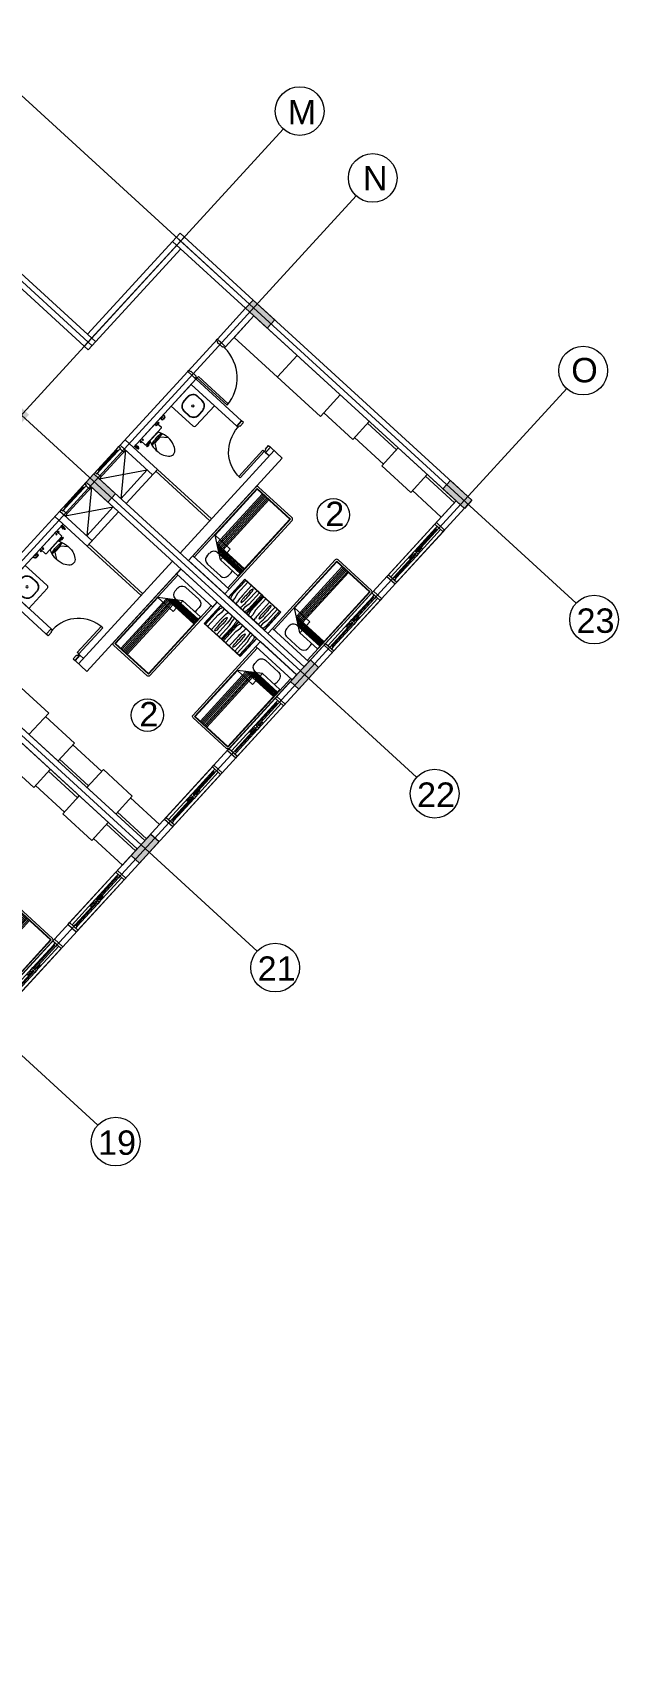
# Model space of a CAD drawing. Header units: metres. Extents: x 750 to 3116, y -341 to 1465.
# Drawn here: x 1653.26 to 1665.27, y 971.11 to 1004.42 of the extents above; entities that cross this region are included whole.
import ezdxf
from ezdxf.enums import TextEntityAlignment as Align

# ---------------------------------------------------------------- set-up
doc = ezdxf.new("R2010")
doc.units = ezdxf.units.M
for name, color, linetype, lineweight in [('A-Door', 254, 'Continuous', 5), ('Bathroom Door', 252, 'Continuous', 5), ('Bathroom fur', 252, 'Continuous', 5), ('Centre Line', 7, 'Continuous', 13), ('Column', 50, 'Continuous', 20), ('Cutout', 153, 'Continuous', 5), ('Door', 253, 'Continuous', 5), ('Furniture', 44, 'Continuous', 5), ('GUIDE LINE', 7, 'Continuous', 5), ('Hatch', 251, 'Continuous', 5), ('Hidden line', 251, 'Continuous', 5), ('Inverted beam', 252, 'Continuous', 5), ('Railing', 190, 'Continuous', 5), ('Wall ext', 20, 'Continuous', 18), ('WINDOW', 33, 'Continuous', 5)]:
    doc.layers.add(name, color=color, linetype=linetype, lineweight=lineweight)
doc.layers.add('Text', color=7, linetype='Continuous')
doc.styles.get("Standard").update_dxf_attribs({"font": 'arial.ttf'})
doc.styles.add('TEXT-DET', font='simplex.shx', dxfattribs={"width": 0.7})

# ---------------------------------------------------------------- blocks, each defined once
blk = doc.blocks.new('Water Closet')
at = {"layer": 'Bathroom fur', "linetype": 'ByBlock'}
for p, q in [((1886.217, 447.662), (1886.217, 447.713)), ((1886.239, 447.713), (1886.217, 447.713)), ((1886.239, 447.608), (1886.239, 447.713)), ((1886.264, 447.23), (1886.264, 447.703)), ((1886.407, 447.713), (1886.274, 447.713)), ((1886.39, 447.724), (1886.365, 447.724)), ((1886.365, 447.724), (1886.365, 447.715)), ((1886.39, 447.715), (1886.365, 447.715)), ((1886.387, 447.744), (1886.368, 447.744)), ((1886.368, 447.744), (1886.368, 447.724)), ((1886.387, 447.744), (1886.387, 447.724)), ((1886.39, 447.724), (1886.39, 447.715)), ((1886.416, 447.23), (1886.416, 447.703)), ((1886.152, 447.554), (1886.027, 447.644)), ((1886.152, 447.379), (1886.027, 447.288)), ((1886.152, 447.379), (1886.152, 447.554)), ((1886.217, 447.662), (1886.232, 447.625)), ((1886.232, 447.625), (1886.239, 447.625)), ((1886.239, 447.666), (1886.264, 447.666)), ((1886.239, 447.608), (1886.264, 447.608)), ((1886.256, 447.343), (1886.256, 447.59)), ((1886.407, 447.22), (1886.274, 447.22)), ((1886.365, 447.208), (1886.365, 447.218)), ((1886.39, 447.218), (1886.365, 447.218)), ((1886.39, 447.208), (1886.365, 447.208)), ((1886.368, 447.189), (1886.368, 447.208)), ((1886.387, 447.189), (1886.368, 447.189)), ((1886.387, 447.189), (1886.387, 447.208)), ((1886.39, 447.208), (1886.39, 447.218))]:
    blk.add_line(p, q, dxfattribs=at)
at = {"layer": 'Bathroom fur', "linetype": 'Continuous', "lineweight": -3}
for p, q in [((1886.331, 447.871), (1886.35, 447.871)), ((1886.331, 447.851), (1886.35, 447.851)), ((1886.364, 447.861), (1886.346, 447.861)), ((1886.364, 447.861), (1886.349, 447.87)), ((1886.364, 447.861), (1886.349, 447.853)), ((1886.364, 447.861), (1886.355, 447.877)), ((1886.364, 447.861), (1886.355, 447.846)), ((1886.364, 447.861), (1886.364, 447.879)), ((1886.364, 447.861), (1886.364, 447.879)), ((1886.364, 447.861), (1886.364, 447.879)), ((1886.364, 447.861), (1886.364, 447.879)), ((1886.364, 447.861), (1886.364, 447.879)), ((1886.364, 447.861), (1886.364, 447.879)), ((1886.364, 447.861), (1886.364, 447.879)), ((1886.364, 447.861), (1886.364, 447.879)), ((1886.364, 447.861), (1886.364, 447.879)), ((1886.364, 447.861), (1886.364, 447.879)), ((1886.364, 447.861), (1886.364, 447.879)), ((1886.364, 447.861), (1886.364, 447.879)), ((1886.364, 447.861), (1886.373, 447.877)), ((1886.364, 447.861), (1886.379, 447.87)), ((1886.364, 447.861), (1886.381, 447.861)), ((1886.364, 447.861), (1886.379, 447.853)), ((1886.364, 447.861), (1886.373, 447.846)), ((1886.364, 447.861), (1886.364, 447.844)), ((1886.378, 447.871), (1886.416, 447.871)), ((1886.378, 447.851), (1886.416, 447.851)), ((1886.416, 447.851), (1886.416, 447.871))]:
    blk.add_line(p, q, dxfattribs=at)
at = {"layer": 'Bathroom fur'}
for p, q in [((1886.356, 447.031), (1886.356, 447.081)), ((1886.366, 447.031), (1886.366, 447.081)), ((1886.416, 447.106), (1886.381, 447.106)), ((1886.416, 447.096), (1886.381, 447.096)), ((1886.416, 447.016), (1886.381, 447.016)), ((1886.416, 447.006), (1886.381, 447.006))]:
    blk.add_line(p, q, dxfattribs=at)
at = {"layer": 'Bathroom fur', "linetype": 'Continuous', "lineweight": -3}
blk.add_circle((1886.364, 447.861), 0.0175, dxfattribs=at)
at = {"layer": 'Bathroom fur', "linetype": 'ByBlock'}
for centre in [(1886.378, 447.669), (1886.378, 447.264)]:
    blk.add_circle(centre, 0.0123, dxfattribs=at)
for centre, radius, start, end in [((1886.274, 447.703), 0.00987, 90, 180), ((1886.407, 447.703), 0.00987, 0, 90), ((1885.835, 447.467), 0.119, 126.3794, 233.6206), ((1886.035, 447.208), 0.446, 109.2942, 127.2549), ((1886.041, 447.728), 0.451, 232.2382, 250.1051), ((1886.017, 447.095), 0.55, 64.2321, 103.6755), ((1886.017, 447.838), 0.55, 256.3245, 295.7679), ((1884.672, 447.479), 1.501, 353.4552, 5.5271), ((1885.552, 447.472), 0.65, 345.9276, 13.0204), ((1886.274, 447.23), 0.00987, 180, 270), ((1886.407, 447.23), 0.00987, 270, 0)]:
    blk.add_arc(centre, radius, start, end, dxfattribs=at)
at = {"layer": 'Bathroom fur', "linetype": 'Continuous', "lineweight": -3}
blk.add_arc((1886.331, 447.861), 0.01, 90.002, 270, dxfattribs=at)
at = {"layer": 'Bathroom fur'}
for centre, radius, start, end in [((1886.381, 447.081), 0.025, 90, 180), ((1886.381, 447.031), 0.025, 180, 270), ((1886.381, 447.081), 0.015, 90, 180), ((1886.381, 447.031), 0.015, 180, 270)]:
    blk.add_arc(centre, radius, start, end, dxfattribs=at)
at = {"layer": 'Bathroom fur', "style": 'TEXT-DET', "width": 0.6}
blk.add_text('1', height=0.06, dxfattribs=at).set_placement((1886.394, 447.07), align=Align.MIDDLE)
blk = doc.blocks.new('Bed')
at = {"layer": 'Furniture', "linetype": 'Continuous'}
for p, q in [((1878.327, 465.952), (1879.337, 465.952)), ((1878.327, 465.817), (1878.327, 465.952)), ((1879.337, 465.817), (1878.327, 465.817)), ((1878.327, 463.909), (1878.327, 465.817)), ((1878.367, 463.909), (1878.367, 465.817)), ((1878.642, 465.742), (1879.002, 465.742)), ((1879.297, 465.817), (1879.297, 463.909)), ((1879.337, 465.952), (1879.337, 465.817)), ((1879.337, 465.817), (1879.337, 463.909)), ((1878.377, 465.499), (1878.862, 465.499)), ((1878.377, 463.919), (1878.377, 465.499)), ((1878.962, 465.429), (1878.377, 465.429)), ((1878.992, 465.407), (1878.377, 465.407)), ((1879.022, 465.386), (1878.377, 465.386)), ((1879.052, 465.365), (1878.377, 465.365)), ((1879.082, 465.344), (1878.377, 465.344)), ((1878.525, 465.544), (1878.525, 465.624)), ((1878.862, 465.499), (1879.287, 465.199)), ((1878.862, 465.199), (1878.862, 465.499)), ((1878.962, 463.919), (1878.962, 465.429)), ((1879.002, 465.427), (1878.965, 465.427)), ((1878.992, 463.919), (1878.992, 465.407)), ((1879.022, 463.919), (1879.022, 465.386)), ((1879.052, 463.919), (1879.052, 465.365)), ((1879.082, 463.919), (1879.082, 465.344)), ((1879.12, 465.624), (1879.12, 465.544)), ((1879.112, 465.323), (1878.377, 465.323)), ((1879.142, 465.302), (1878.377, 465.302)), ((1879.287, 465.199), (1878.862, 465.199)), ((1879.112, 463.919), (1879.112, 465.323)), ((1879.142, 463.919), (1879.142, 465.302)), ((1879.287, 465.199), (1879.287, 463.919)), ((1879.297, 463.909), (1878.367, 463.909)), ((1879.297, 463.869), (1878.367, 463.869)), ((1879.287, 463.919), (1878.377, 463.919))]:
    blk.add_line(p, q, dxfattribs=at)
for centre, radius, start, end in [((1878.642, 465.624), 0.117, 90, 180), ((1879.002, 465.624), 0.117, 360, 90), ((1878.642, 465.544), 0.117, 180.0006, 202.5189), ((1879.002, 465.544), 0.117, 270, 0), ((1878.367, 463.909), 0.04, 180, 270), ((1879.297, 463.909), 0.04, 270, 0)]:
    blk.add_arc(centre, radius, start, end, dxfattribs=at)
blk = doc.blocks.new('Nightstand')
at = {"layer": 'Furniture'}
for p, q in [((1879.838, 464.54), (1879.838, 464.04)), ((1880.338, 464.54), (1879.838, 464.54)), ((1879.843, 464.535), (1879.843, 464.045)), ((1880.333, 464.535), (1879.843, 464.535)), ((1879.869, 464.442), (1879.871, 464.467)), ((1879.869, 464.045), (1879.869, 464.442)), ((1879.929, 464.358), (1879.951, 464.469)), ((1879.929, 464.045), (1879.929, 464.358)), ((1879.951, 464.469), (1879.951, 464.535)), ((1880.074, 464.444), (1880.068, 464.44)), ((1880.08, 464.44), (1880.074, 464.444)), ((1880.226, 464.469), (1880.226, 464.535)), ((1880.248, 464.358), (1880.226, 464.469)), ((1880.248, 464.045), (1880.248, 464.358)), ((1880.308, 464.442), (1880.305, 464.467)), ((1880.308, 464.045), (1880.308, 464.442)), ((1880.333, 464.045), (1880.333, 464.535)), ((1880.338, 464.04), (1880.338, 464.54)), ((1879.838, 464.04), (1880.338, 464.04)), ((1879.843, 464.045), (1880.333, 464.045)), ((1879.997, 464.32), (1879.991, 464.045)), ((1880.068, 464.081), (1880.074, 464.077)), ((1880.074, 464.077), (1880.08, 464.081)), ((1880.147, 464.32), (1880.147, 464.045))]:
    blk.add_line(p, q, dxfattribs=at)
for centre, radius, start, end in [((1880.021, 464.452), 0.15, 146.5657, 174.2856), ((1881.576, 464.32), 1.578, 174.0179, 180), ((1880.825, 464.399), 0.823, 170.5074, 174.0179), ((1880.715, 464.32), 0.664, 175.5997, 180), ((1880.395, 464.345), 0.343, 169.4757, 175.5997), ((1880.197, 464.382), 0.142, 155.8434, 169.4757), ((1879.951, 464.382), 0.142, 10.5243, 24.1566), ((1879.753, 464.345), 0.343, 4.4003, 10.5243), ((1879.433, 464.32), 0.664, 0, 4.4003), ((1879.315, 464.399), 0.828, 5.9821, 9.4446), ((1878.564, 464.32), 1.583, 0, 5.9821), ((1880.156, 464.452), 0.15, 5.7144, 33.4343), ((1880.715, 464.32), 0.664, 180, 184.4003), ((1886.298, 464.381), 6.246, 181.0259, 182.4606), ((1880.197, 464.139), 0.142, 190.5243, 204.1566), ((1879.951, 464.139), 0.142, 335.8434, 349.4757), ((1873.85, 464.381), 6.246, 357.5394, 358.9741), ((1879.433, 464.32), 0.664, 355.5997, 0)]:
    blk.add_arc(centre, radius, start, end, dxfattribs=at)
blk = doc.blocks.new('Wash bashin')
at = {"layer": 'Bathroom fur', "ltscale": 0.35}
for p, q in [((1884.067, 437.333), (1884.067, 437.883)), ((1884.117, 437.933), (1884.717, 437.933)), ((1884.717, 437.333), (1884.717, 437.933)), ((1884.067, 437.333), (1884.717, 437.333))]:
    blk.add_line(p, q, dxfattribs=at)
at = {"layer": 'Bathroom fur'}
for p, q in [((1884.177, 437.568), (1884.177, 437.688)), ((1884.185, 437.568), (1884.185, 437.688)), ((1884.327, 437.838), (1884.447, 437.838)), ((1884.327, 437.83), (1884.447, 437.83)), ((1884.589, 437.688), (1884.589, 437.568)), ((1884.597, 437.688), (1884.597, 437.568)), ((1884.447, 437.426), (1884.327, 437.426)), ((1884.447, 437.418), (1884.327, 437.418))]:
    blk.add_line(p, q, dxfattribs=at)
blk.add_circle((1884.392, 437.633), 0.0225, dxfattribs=at)
at = {"layer": 'Bathroom fur', "ltscale": 0.35}
blk.add_arc((1884.117, 437.883), 0.05, 90, 180, dxfattribs=at)
at = {"layer": 'Bathroom fur'}
for centre, radius, start, end in [((1884.327, 437.688), 0.15, 90, 180), ((1884.327, 437.688), 0.142, 90, 180), ((1884.447, 437.688), 0.15, 0, 90), ((1884.447, 437.688), 0.142, 0, 90), ((1884.327, 437.568), 0.15, 180, 270), ((1884.327, 437.568), 0.142, 180, 270), ((1884.447, 437.568), 0.15, 270, 0), ((1884.447, 437.568), 0.142, 270, 0)]:
    blk.add_arc(centre, radius, start, end, dxfattribs=at)
blk = doc.blocks.new('Door 900')
at = {"layer": 'A-Door'}
for points in [[(29934124, 12198491), (29934164, 12198491), (29934164, 12198476), (29934239, 12198476), (29934314, 12198476), (29934314, 12198491), (29934354, 12198491), (29934354, 12198524), (29934239, 12198524), (29934124, 12198524)], [(29934164, 12197672), (29934314, 12197672), (29934314, 12197658), (29934354, 12197658), (29934354, 12197624), (29934239, 12197624), (29934124, 12197624), (29934124, 12197658), (29934164, 12197658)]]:
    blk.add_lwpolyline(points, close=True, dxfattribs=at)
blk.add_lwpolyline([(29935187, 12197658), (29934354, 12197658), (29934354, 12197698), (29935185, 12197698)], dxfattribs=at)
blk.add_arc((29934327, 12197631), 860, 1.7769, 88.2024, dxfattribs=at)
blk = doc.blocks.new('Door1')
at = {"layer": 'Bathroom Door'}
for p, q in [((1900.586, 444.886), (1899.856, 444.886)), ((1900.586, 444.846), (1899.857, 444.846))]:
    blk.add_line(p, q, dxfattribs=at)
for points in [[(1900.736, 444.921), (1900.586, 444.921), (1900.586, 444.886), (1900.636, 444.886), (1900.636, 444.871), (1900.736, 444.871), (1900.736, 444.921)], [(1900.586, 444.886), (1900.586, 444.846)], [(1900.736, 444.121), (1900.586, 444.121), (1900.586, 444.156), (1900.636, 444.156), (1900.636, 444.171), (1900.736, 444.171), (1900.736, 444.121)]]:
    blk.add_lwpolyline(points, dxfattribs=at)
blk.add_arc((1900.586, 444.886), 0.73, 180, 270, dxfattribs=at)
blk = doc.blocks.new('WINODO1')
at = {"layer": 'WINDOW', "linetype": 'Continuous'}
for p, q in [((2471212540, 936769700), (2471212491, 936769700)), ((2471212491, 936769700), (2471212491, 936769470)), ((2471212540, 936769470), (2471212491, 936769470)), ((2471212540, 936769700), (2471212540, 936769470)), ((2471213991, 936769700), (2471213943, 936769700)), ((2471213943, 936769700), (2471213943, 936769470)), ((2471213991, 936769470), (2471213943, 936769470)), ((2471213991, 936769700), (2471213991, 936769470))]:
    blk.add_line(p, q, dxfattribs=at)
at = {"layer": 'WINDOW'}
for p, q in [((2471212540, 936769700), (2471213943, 936769700)), ((2471213241, 936769537), (2471212540, 936769537)), ((2471212540, 936769470), (2471213943, 936769470)), ((2471212588, 936769633), (2471213217, 936769633)), ((2471212588, 936769585), (2471213217, 936769585)), ((2471213193, 936769561), (2471213089, 936769561)), ((2471213241, 936769633), (2471213943, 936769633)), ((2471213266, 936769585), (2471213895, 936769585)), ((2471213266, 936769537), (2471213895, 936769537)), ((2471213290, 936769609), (2471213394, 936769609))]:
    blk.add_line(p, q, dxfattribs=at)
at = {"layer": 'WINDOW', "color": 4}
blk.add_line((2471212588, 936769609), (2471213217, 936769609), dxfattribs=at)
at = {"layer": 'WINDOW', "color": 4, "true_color": 0x1fffff}
blk.add_line((2471213266, 936769561), (2471213895, 936769561), dxfattribs=at)
at = {"layer": 'WINDOW'}
for points in [[(2471212540, 936769585), (2471212588, 936769585), (2471212588, 936769633), (2471212540, 936769633)], [(2471213076, 936769561), (2471213089, 936769568), (2471213089, 936769554)], [(2471213217, 936769585), (2471213266, 936769585), (2471213266, 936769633), (2471213217, 936769633)], [(2471213217, 936769537), (2471213266, 936769537), (2471213266, 936769585), (2471213217, 936769585)], [(2471213406, 936769609), (2471213394, 936769616), (2471213394, 936769602)], [(2471213895, 936769537), (2471213943, 936769537), (2471213943, 936769585), (2471213895, 936769585)]]:
    blk.add_lwpolyline(points, close=True, dxfattribs=at)
blk = doc.blocks.new('700mm Door')
at = {"layer": 'Door'}
for points in [[(11493508.327, 4446107.926), (11493508.287, 4446107.926), (11493508.287, 4446107.776), (11493508.344, 4446107.776), (11493508.344, 4446107.868), (11493508.344, 4446107.88), (11493508.327, 4446107.88)], [(11493508.327, 4446107.88), (11493508.413, 4446107.88), (11493508.413, 4446107.926), (11493508.327, 4446107.926)], [(11493508.413, 4446107.891), (11493508.961, 4446107.891), (11493508.961, 4446107.914), (11493508.413, 4446107.914)], [(11493509.047, 4446107.88), (11493508.961, 4446107.88), (11493508.961, 4446107.926), (11493509.047, 4446107.926)], [(11493509.047, 4446107.926), (11493509.047, 4446107.88), (11493509.03, 4446107.88), (11493509.03, 4446107.868), (11493509.03, 4446107.776), (11493509.087, 4446107.776), (11493509.087, 4446107.926)]]:
    blk.add_lwpolyline(points, close=True, dxfattribs=at)
at = {"layer": 'Door', "color": 1}
blk.add_lwpolyline([(11493508.413, 4446107.88), (11493508.961, 4446107.88), (11493508.961, 4446107.926), (11493508.413, 4446107.926)], close=True, dxfattribs=at)

msp = doc.modelspace()

# ---------------------------------------------------------------- hatches: boundary and pattern name
at = {"layer": 'Hatch', "transparency": 33554687}
h = msp.add_hatch(color=256, dxfattribs=at)
h.dxf.hatch_style = 1
h.paths.add_polyline_path([(1646.175, 977.256), (1646.005, 977.411), (1645.846, 977.238), (1645.755, 977.138), (1645.6, 976.969), (1645.769, 976.813)])
h.paths.add_polyline_path([(1649.318, 980.688), (1649.149, 980.843), (1648.743, 980.401), (1648.913, 980.245)])
h.paths.add_polyline_path([(1652.587, 984.256), (1652.417, 984.412), (1652.384, 984.375), (1652.292, 984.275), (1652.012, 983.969), (1652.182, 983.814)])
h.paths.add_polyline_path([(1655.856, 987.825), (1655.686, 987.98), (1655.281, 987.538), (1655.45, 987.383)])
h.paths.add_polyline_path([(1659.124, 991.394), (1658.955, 991.549), (1658.549, 991.106), (1658.719, 990.951)])
h.paths.add_polyline_path([(1661.826, 995.231), (1661.67, 995.061), (1662.113, 994.656), (1662.268, 994.826)])
h.paths.add_polyline_path([(1657.785, 998.932), (1657.629, 998.763), (1658.072, 998.357), (1658.227, 998.527)])
h.paths.add_polyline_path([(1654.516, 995.364), (1654.361, 995.194), (1654.471, 995.093), (1654.803, 994.789), (1654.958, 994.959)])
h.paths.add_polyline_path([(1652.746, 996.985), (1652.591, 996.815), (1653.033, 996.41), (1653.189, 996.58)])
h.paths.add_polyline_path([(1651.542, 991.776), (1651.372, 991.932), (1650.967, 991.489), (1651.137, 991.334)])
h.paths.add_polyline_path([(1650.045, 993.148), (1649.875, 993.303), (1649.47, 992.86), (1649.64, 992.705)])
h.paths.add_polyline_path([(1647.979, 988.227), (1647.823, 988.057), (1647.934, 987.956), (1648.266, 987.652), (1648.421, 987.822)])
h.paths.add_polyline_path([(1646.541, 989.544), (1646.209, 989.848), (1646.053, 989.678), (1646.496, 989.273), (1646.651, 989.443)])
h.paths.add_polyline_path([(1645.004, 984.639), (1644.835, 984.795), (1644.43, 984.352), (1644.599, 984.197)])
h.paths.add_polyline_path([(1643.632, 986.147), (1643.463, 986.302), (1643.058, 985.86), (1643.227, 985.704)])
h.paths.add_polyline_path([(1641.441, 981.09), (1641.286, 980.92), (1641.728, 980.515), (1641.884, 980.684)])
h.paths.add_polyline_path([(1640.114, 982.306), (1639.944, 982.461), (1639.539, 982.018), (1639.709, 981.863)])
h.paths.add_polyline_path([(1636.735, 978.838), (1636.403, 979.142), (1636.247, 978.973), (1636.69, 978.567), (1636.845, 978.737)])
h.paths.add_polyline_path([(1631.152, 984.454), (1630.982, 984.609), (1630.577, 984.167), (1630.746, 984.011)])
h.paths.add_polyline_path([(1634.17, 987.75), (1634.001, 987.905), (1633.595, 987.463), (1633.765, 987.307)])
h.paths.add_polyline_path([(1637.689, 991.591), (1637.519, 991.746), (1637.114, 991.304), (1637.284, 991.149)])
h.paths.add_polyline_path([(1640.833, 995.023), (1640.663, 995.178), (1640.258, 994.736), (1640.427, 994.581), (1640.461, 994.618), (1640.552, 994.717)])
h.paths.add_polyline_path([(1644.101, 998.592), (1643.932, 998.747), (1643.527, 998.305), (1643.696, 998.149)])
h.paths.add_polyline_path([(1646.999, 1001.755), (1647.09, 1001.854), (1647.245, 1002.024), (1647.076, 1002.179), (1646.67, 1001.737), (1646.84, 1001.581)])
h.paths.add_polyline_path([(1636.008, 999.191), (1635.839, 999.347), (1635.433, 998.904), (1635.603, 998.749)])
h.paths.add_polyline_path([(1631.525, 1003.298), (1631.369, 1003.129), (1631.48, 1003.027), (1631.812, 1002.723), (1631.967, 1002.893)])
h.paths.add_polyline_path([(1628.676, 999.847), (1628.506, 1000.002), (1628.101, 999.56), (1628.27, 999.405)])
h.paths.add_polyline_path([(1632.989, 995.896), (1632.82, 996.051), (1632.415, 995.609), (1632.584, 995.453)])
h.paths.add_polyline_path([(1629.471, 992.054), (1629.301, 992.21), (1628.896, 991.767), (1629.066, 991.612)])
h.paths.add_polyline_path([(1624.987, 996.161), (1624.832, 995.991), (1625.274, 995.586), (1625.43, 995.756)])
h.paths.add_polyline_path([(1626.327, 988.622), (1626.157, 988.778), (1626.124, 988.741), (1626.032, 988.641), (1625.752, 988.335), (1625.922, 988.18)])
h.paths.add_polyline_path([(1621.719, 992.593), (1621.563, 992.423), (1621.674, 992.322), (1622.006, 992.018), (1622.161, 992.187)])
h.paths.add_polyline_path([(1619.949, 994.214), (1619.794, 994.044), (1620.236, 993.639), (1620.391, 993.808), (1620.281, 993.91)])
h.paths.add_polyline_path([(1623.218, 997.782), (1623.062, 997.613), (1623.505, 997.207), (1623.66, 997.377)])
h.paths.add_polyline_path([(1626.486, 1001.351), (1626.331, 1001.181), (1626.773, 1000.776), (1626.929, 1000.945)])
h.paths.add_polyline_path([(1622.117, 1005.353), (1621.962, 1005.183), (1622.404, 1004.778), (1622.56, 1004.947)])
h.paths.add_polyline_path([(1619.143, 1001.765), (1618.973, 1001.921), (1618.568, 1001.478), (1618.738, 1001.323)])
h.paths.add_polyline_path([(1615.874, 998.197), (1615.705, 998.352), (1615.299, 997.91), (1615.469, 997.754)])
h.paths.add_polyline_path([(1612.731, 994.765), (1612.561, 994.92), (1612.156, 994.478), (1612.325, 994.322)])
h.paths.add_polyline_path([(1617.373, 990.513), (1617.203, 990.668), (1616.798, 990.226), (1616.967, 990.07)])
h.paths.add_polyline_path([(1618.745, 989.005), (1618.575, 989.16), (1618.17, 988.718), (1618.339, 988.563)])
h.paths.add_polyline_path([(1623.058, 985.054), (1622.889, 985.209), (1622.483, 984.767), (1622.653, 984.611)])
h.paths.add_polyline_path([(1619.915, 981.622), (1619.745, 981.777), (1619.34, 981.334), (1619.509, 981.179)])
h.paths.add_polyline_path([(1615.181, 985.455), (1615.026, 985.286), (1615.468, 984.881), (1615.624, 985.05)])
h.paths.add_polyline_path([(1613.411, 987.077), (1613.256, 986.907), (1613.699, 986.502), (1613.854, 986.671)])
h.paths.add_polyline_path([(1609.042, 991.079), (1608.887, 990.909), (1609.329, 990.504), (1609.485, 990.673)])
h.paths.add_polyline_path([(1610.143, 983.508), (1609.987, 983.338), (1610.43, 982.933), (1610.585, 983.103)])
h.paths.add_polyline_path([(1607.566, 979.807), (1607.397, 979.962), (1606.992, 979.52), (1607.161, 979.365)])
h.paths.add_polyline_path([(1602.924, 984.059), (1602.755, 984.214), (1602.35, 983.772), (1602.519, 983.617)])
h.paths.add_polyline_path([(1604.823, 995.445), (1604.653, 995.601), (1604.495, 995.427), (1604.403, 995.328), (1604.248, 995.158), (1604.418, 995.003)])
h.paths.add_polyline_path([(1607.842, 998.741), (1607.672, 998.896), (1607.267, 998.454), (1607.436, 998.298)])
h.paths.add_polyline_path([(1603.528, 1002.692), (1603.358, 1002.848), (1602.953, 1002.405), (1603.123, 1002.25)])
h.paths.add_polyline_path([(1600.09, 999.279), (1599.934, 999.109), (1600.377, 998.704), (1600.532, 998.874)])
h.paths.add_polyline_path([(1602.031, 1004.063), (1601.861, 1004.219), (1601.456, 1003.776), (1601.626, 1003.621)])
h.paths.add_polyline_path([(1596.087, 1009.508), (1595.918, 1009.663), (1595.513, 1009.22), (1595.682, 1009.065)])
h.paths.add_polyline_path([(1592.944, 1006.075), (1592.774, 1006.231), (1592.369, 1005.788), (1592.538, 1005.633)])
h.paths.add_polyline_path([(1598.32, 1000.9), (1598.164, 1000.731), (1598.607, 1000.325), (1598.762, 1000.495)])
h.paths.add_polyline_path([(1595.619, 997.063), (1595.449, 997.218), (1595.044, 996.776), (1595.213, 996.62)])
h.paths.add_polyline_path([(1589.675, 1002.507), (1589.505, 1002.662), (1589.1, 1002.22), (1589.27, 1002.064)])
h.paths.add_polyline_path([(1586.406, 998.938), (1586.237, 999.094), (1585.831, 998.651), (1586.001, 998.496)])
h.paths.add_polyline_path([(1592.225, 993.358), (1591.782, 993.763), (1591.627, 993.594), (1592.07, 993.188)])
h.paths.add_polyline_path([(1593.995, 991.737), (1593.552, 992.142), (1593.397, 991.972), (1593.839, 991.567)])
h.paths.add_polyline_path([(1596.821, 995.711), (1596.666, 995.541), (1597.108, 995.136), (1597.263, 995.305)])
h.paths.add_polyline_path([(1601.304, 991.604), (1601.135, 991.759), (1600.729, 991.317), (1600.899, 991.161)])
h.paths.add_polyline_path([(1598.161, 988.172), (1597.991, 988.327), (1597.586, 987.885), (1597.755, 987.729)])
h.paths.add_polyline_path([(1594.892, 984.603), (1594.722, 984.759), (1594.317, 984.316), (1594.487, 984.161)])
h.paths.add_polyline_path([(1590.578, 988.555), (1590.408, 988.71), (1590.003, 988.267), (1590.173, 988.112)])
h.paths.add_polyline_path([(1589.081, 989.926), (1588.912, 990.081), (1588.506, 989.639), (1588.676, 989.483)])
h.paths.add_polyline_path([(1583.138, 995.37), (1582.968, 995.525), (1582.563, 995.083), (1582.732, 994.927)])
h.paths.add_polyline_path([(1579.869, 991.801), (1579.699, 991.957), (1579.294, 991.514), (1579.464, 991.359)])
h.paths.add_polyline_path([(1585.245, 986.626), (1585.09, 986.456), (1585.532, 986.051), (1585.687, 986.221)])
h.paths.add_polyline_path([(1587.015, 985.005), (1586.859, 984.835), (1587.302, 984.43), (1587.457, 984.6)])
h.paths.add_polyline_path([(1582.669, 982.925), (1582.499, 983.08), (1582.094, 982.638), (1582.263, 982.483)])
h.paths.add_polyline_path([(1576.725, 988.369), (1576.556, 988.525), (1576.15, 988.082), (1576.32, 987.927)])
h.paths.add_polyline_path([(1591.748, 981.171), (1591.579, 981.326), (1591.42, 981.153), (1591.329, 981.054), (1591.173, 980.884), (1591.343, 980.729)])
h.paths.add_polyline_path([(1561.743, 983.137), (1561.574, 983.292), (1561.169, 982.849), (1561.339, 982.694)])
h.paths.add_polyline_path([(1566.286, 988.109), (1566.116, 988.264), (1565.712, 987.821), (1565.882, 987.666)])
h.paths.add_polyline_path([(1570.833, 993.084), (1570.663, 993.24), (1570.258, 992.797), (1570.428, 992.642)])
h.paths.add_polyline_path([(1575.254, 997.924), (1574.811, 998.328), (1574.656, 998.159), (1575.099, 997.754)])
h.paths.add_polyline_path([(1579.283, 1003.223), (1579.128, 1003.053), (1579.571, 1002.648), (1579.726, 1002.818)])
h.paths.add_polyline_path([(1568.934, 1003.949), (1568.764, 1004.104), (1568.36, 1003.661), (1568.529, 1003.506)])
h.paths.add_polyline_path([(1564.388, 998.973), (1564.218, 999.128), (1563.813, 998.685), (1563.983, 998.53)])
h.paths.add_polyline_path([(1559.841, 993.997), (1559.672, 994.153), (1559.267, 993.71), (1559.437, 993.554)])
h.paths.add_polyline_path([(1557.524, 991.462), (1557.211, 991.748), (1557.211, 991.748), (1557.196, 991.762), (1557.081, 991.866), (1556.926, 991.696), (1557.369, 991.292)])
h.paths.add_polyline_path([(1555.295, 989.022), (1555.125, 989.177), (1554.721, 988.734), (1554.89, 988.579)])
h.paths.add_polyline_path([(1552.096, 996.421), (1551.941, 996.252), (1551.941, 996.252), (1552.384, 995.847), (1552.539, 996.017)])
h.paths.add_polyline_path([(1554.583, 998.802), (1554.413, 998.957), (1554.008, 998.514), (1554.178, 998.359)])
h.paths.add_polyline_path([(1559.129, 1003.778), (1558.959, 1003.933), (1558.555, 1003.49), (1558.724, 1003.335)])
h.paths.add_polyline_path([(1563.675, 1008.754), (1563.506, 1008.909), (1563.101, 1008.466), (1563.271, 1008.311)])
h.paths.add_polyline_path([(1567.853, 1013.667), (1567.698, 1013.497), (1568.141, 1013.092), (1568.296, 1013.262)])

# ---------------------------------------------------------------- linework, layer by layer
at = {"layer": 'Bathroom fur'}
for p, q in [((1655.788, 995.42), (1656.894, 994.406)), ((1655.821, 995.456), (1656.927, 994.443)), ((1654.383, 993.886), (1655.489, 992.873)), ((1654.416, 993.923), (1655.523, 992.909))]:
    msp.add_line(p, q, dxfattribs=at)
at = {"layer": 'Centre Line', "color": 30, "true_color": 0xf26722}
for p, q in [((1654.597, 982.009), (1623.096, 1010.863)), ((1664.403, 992.714), (1648.054, 1007.689)), ((1661.134, 989.146), (1644.786, 1004.121)), ((1658.399, 1002.438), (1634.579, 976.433)), ((1659.896, 1001.067), (1636.076, 975.062)), ((1657.865, 985.577), (1641.517, 1000.552)), ((1664.21, 997.116), (1640.389, 971.11))]:
    msp.add_line(p, q, dxfattribs=at)
for centre in [(1658.737, 1002.807), (1660.234, 1001.436), (1664.547, 997.484), (1664.771, 992.377), (1661.503, 988.808), (1658.234, 985.24), (1654.965, 981.671)]:
    msp.add_circle(centre, 0.5, dxfattribs=at)
at = {"layer": 'Column'}
for points in [[(1657.785, 998.932), (1658.227, 998.527), (1658.072, 998.357), (1657.629, 998.763), (1657.785, 998.932)], [(1654.516, 995.364), (1654.958, 994.959), (1654.803, 994.789), (1654.361, 995.194), (1654.516, 995.364)], [(1661.826, 995.231), (1662.268, 994.826), (1662.113, 994.656), (1661.67, 995.061), (1661.826, 995.231)], [(1658.549, 991.106), (1658.955, 991.549), (1659.124, 991.394), (1658.719, 990.951), (1658.549, 991.106)], [(1655.281, 987.538), (1655.686, 987.98), (1655.856, 987.825), (1655.45, 987.383), (1655.281, 987.538)]]:
    msp.add_lwpolyline(points, dxfattribs=at)
at = {"layer": 'Cutout'}
for p, q in [((1655.167, 995.852), (1655.069, 994.857)), ((1654.627, 995.263), (1655.609, 995.447)), ((1654.471, 995.093), (1654.373, 994.098)), ((1653.931, 994.503), (1654.914, 994.688))]:
    msp.add_line(p, q, dxfattribs=at)
at = {"layer": 'Furniture'}
for p, q in [((1657.394, 998.165), (1659.163, 996.544)), ((1651.822, 992.082), (1653.592, 990.461))]:
    msp.add_line(p, q, dxfattribs=at)
for points in [[(1661.943, 994.811), (1657.799, 998.607), (1657.394, 998.165)], [(1658.279, 997.354), (1658.684, 997.797)], [(1659.163, 996.544), (1659.569, 996.986)], [(1659.231, 996.618), (1659.825, 996.074), (1660.162, 996.443)], [(1660.162, 996.443), (1660.129, 996.406), (1660.722, 995.862)], [(1659.858, 996.111), (1660.452, 995.567)], [(1660.756, 995.899), (1660.418, 995.53), (1661.012, 994.986), (1661.35, 995.355)], [(1661.35, 995.355), (1661.316, 995.318), (1661.909, 994.775)], [(1661.046, 995.023), (1661.639, 994.48), (1661.943, 994.811)], [(1655.561, 987.844), (1651.417, 991.64), (1651.822, 992.082)], [(1655.406, 987.674), (1651.262, 991.47), (1650.856, 991.028)], [(1653.592, 990.461), (1653.187, 990.019)], [(1653.524, 990.388), (1654.118, 989.844), (1653.78, 989.475)], [(1654.084, 989.807), (1654.678, 989.263)], [(1652.694, 989.481), (1653.287, 988.937), (1653.625, 989.306)], [(1653.814, 989.512), (1654.408, 988.968)], [(1654.374, 988.931), (1654.712, 989.3), (1655.305, 988.756), (1654.967, 988.388)], [(1653.321, 988.974), (1653.915, 988.43)], [(1653.591, 989.269), (1654.185, 988.725), (1654.219, 988.762)], [(1654.219, 988.762), (1653.881, 988.393), (1654.474, 987.849), (1654.812, 988.218)], [(1655.271, 988.719), (1655.865, 988.176), (1655.561, 987.844)], [(1655.001, 988.425), (1655.595, 987.881)], [(1654.778, 988.181), (1655.372, 987.637), (1655.406, 987.674)], [(1654.508, 987.886), (1655.102, 987.342), (1655.406, 987.674)]]:
    msp.add_lwpolyline(points, dxfattribs=at)
at = {"layer": 'GUIDE LINE'}
for centre in [(1659.425, 994.525), (1655.614, 990.417)]:
    msp.add_circle(centre, 0.333, dxfattribs=at)
at = {"layer": 'Hidden line'}
for p, q in [((1656.441, 997.465), (1657.049, 998.129)), ((1655.056, 995.954), (1654.516, 995.364)), ((1655.167, 995.852), (1654.627, 995.263)), ((1654.361, 995.194), (1653.82, 994.604)), ((1654.471, 995.093), (1653.931, 994.503))]:
    msp.add_line(p, q, dxfattribs=at)
at = {"layer": 'Inverted beam'}
for p, q in [((1654.39, 998.232), (1656.288, 1000.304)), ((1656.288, 1000.304), (1657.785, 998.932)), ((1654.404, 997.907), (1656.302, 999.979)), ((1656.132, 1000.134), (1657.629, 998.763)), ((1654.56, 998.077), (1652.62, 999.853)), ((1654.404, 997.907), (1652.635, 999.528))]:
    msp.add_line(p, q, dxfattribs=at)
at = {"layer": 'Railing'}
for p, q in [((1656.373, 1000.226), (1654.32, 997.985)), ((1657.707, 998.848), (1656.21, 1000.219)), ((1654.482, 997.992), (1652.543, 999.768))]:
    msp.add_line(p, q, dxfattribs=at)
at = {"layer": 'Wall ext'}
for p, q in [((1657.049, 998.129), (1657.629, 998.763)), ((1657.219, 997.974), (1657.799, 998.607)), ((1657.629, 998.763), (1657.785, 998.932)), ((1662.113, 994.656), (1657.629, 998.763)), ((1657.785, 998.932), (1662.268, 994.826)), ((1657.219, 997.974), (1657.049, 998.129)), ((1656.441, 997.465), (1655.056, 995.954)), ((1655.327, 995.909), (1656.611, 997.31)), ((1657.547, 996.452), (1656.441, 997.465)), ((1657.446, 996.342), (1656.509, 997.199)), ((1657.446, 996.342), (1657.547, 996.452)), ((1655.72, 995.346), (1655.056, 995.954)), ((1655.821, 995.456), (1655.158, 996.064)), ((1656.286, 993.743), (1658.211, 995.844)), ((1656.455, 993.587), (1658.38, 995.689)), ((1658.036, 995.801), (1658.137, 995.912)), ((1658.109, 995.734), (1658.036, 995.801)), ((1658.38, 995.689), (1658.137, 995.912)), ((1654.516, 995.364), (1654.361, 995.194)), ((1654.516, 995.364), (1658.83, 991.412)), ((1655.069, 994.857), (1655.609, 995.447)), ((1655.18, 994.756), (1655.821, 995.456)), ((1654.361, 995.194), (1658.674, 991.243)), ((1645.769, 976.813), (1662.268, 994.826)), ((1654.373, 994.098), (1654.914, 994.688)), ((1658.83, 991.412), (1661.943, 994.811)), ((1653.82, 994.604), (1652.436, 993.093)), ((1653.889, 994.338), (1652.605, 992.937)), ((1654.383, 993.886), (1653.719, 994.494)), ((1654.484, 993.996), (1653.82, 994.604)), ((1654.383, 993.886), (1655.024, 994.586)), ((1661.538, 994.369), (1661.707, 994.214)), ((1656.13, 993.573), (1654.205, 991.472)), ((1656.3, 993.418), (1654.375, 991.316)), ((1653.542, 992.079), (1652.436, 993.093)), ((1653.643, 992.19), (1652.707, 993.048)), ((1660.248, 992.961), (1660.418, 992.806)), ((1660.525, 993.263), (1660.694, 993.107)), ((1653.643, 992.19), (1653.542, 992.079)), ((1651.417, 991.64), (1655.561, 987.844)), ((1654.233, 991.65), (1654.132, 991.539)), ((1654.307, 991.582), (1654.233, 991.65)), ((1659.235, 991.855), (1659.405, 991.7)), ((1655.406, 987.674), (1651.262, 991.47)), ((1654.375, 991.316), (1654.132, 991.539)), ((1658.674, 991.243), (1655.561, 987.844)), ((1658.269, 990.8), (1658.439, 990.645)), ((1657.256, 989.694), (1657.426, 989.539)), ((1656.98, 989.392), (1657.149, 989.237)), ((1655.966, 988.286), (1656.136, 988.131)), ((1652.292, 984.275), (1655.406, 987.674)), ((1655, 987.232), (1655.17, 987.077)), ((1653.987, 986.126), (1654.157, 985.97)), ((1653.711, 985.824), (1653.88, 985.669))]:
    msp.add_line(p, q, dxfattribs=at)

# ---------------------------------------------------------------- block references
at = {"rotation": 137.5109696397852}
for name, p in [('Bed', (3357.018, 67.787)), ('Bed', (3358.648, 66.294)), ('Nightstand', (3357.621, 65.32)), ('Nightstand', (3357.99, 64.982)), ('Bed', (3352.11, 59.157))]:
    msp.add_blockref(name, p, dxfattribs=at)
at = {"xscale": -1, "rotation": 317.5109696397852}
for name, p in [('Bed', (2727.409, -619.575)), ('Nightstand', (2729.92, -619.959)), ('Nightstand', (2730.288, -620.297)), ('Bed', (2729.039, -621.067))]:
    msp.add_blockref(name, p, dxfattribs=at)
at = {"layer": 'A-Door', "xscale": 0.001000000000000001, "yscale": 0.001000000000000001, "zscale": 0.001000000000000001, "rotation": 317.5109696398649}
msp.add_blockref('Door 900', (-28656.055, 12221.832), dxfattribs=at)
at = {"layer": 'Bathroom Door', "xscale": -1, "rotation": 227.5109696396224}
msp.add_blockref('Door1', (46.199, -105.182), dxfattribs=at)
at = {"layer": 'Bathroom Door', "rotation": 227.5109696399479}
msp.add_blockref('Door1', (2609.894, 2693.676), dxfattribs=at)
at = {"layer": 'Bathroom fur', "rotation": 137.5109696397852}
for name, p in [('Wash bashin', (3341.708, 46.662)), ('Water Closet', (3348.928, 52.027))]:
    msp.add_blockref(name, p, dxfattribs=at)
at = {"layer": 'Bathroom fur', "xscale": -1, "rotation": 317.5109696397852}
for name, p in [('Water Closet', (2742.4, -610.136)), ('Wash bashin', (2747.113, -602.475))]:
    msp.add_blockref(name, p, dxfattribs=at)
at = {"layer": 'Cutout', "rotation": 47.51106027023705}
for p in [(-4483016.815, -11477520.719), (-4483017.511, -11477521.479)]:
    msp.add_blockref('700mm Door', p, dxfattribs=at)
at = {"layer": 'WINDOW', "linetype": 'Continuous', "xscale": -0.001, "yscale": 0.001, "zscale": 0.001, "rotation": 47.51096963981065}
for p in [(2361619.864, 1190542.748), (2361618.575, 1190541.34), (2361616.596, 1190539.179), (2361615.306, 1190537.771), (2361613.327, 1190535.611), (2361612.037, 1190534.203)]:
    msp.add_blockref('WINODO1', p, dxfattribs=at)

# ---------------------------------------------------------------- texts
at = {"layer": 'Text', "color": 30, "true_color": 0xf26722, "char_height": 0.5, "attachment_point": 1}
for s, width, insert in [('M', 0.83687, (1658.492, 1003.037)), ('N', 0.83687, (1660.033, 1001.679)), ('O', 0.83687, (1664.303, 997.744)), ('2', 3.12418, (1659.261, 994.795)), ('23', 0.83687, (1664.412, 992.606)), ('2', 3.12418, (1655.45, 990.687)), ('22', 0.83687, (1661.143, 989.037)), ('21', 0.83687, (1657.875, 985.469)), ('19', 0.83687, (1654.606, 981.9))]:
    msp.add_mtext_dynamic_manual_height_columns(s, width=width, gutter_width=12.5, heights=[0], dxfattribs=dict(at, insert=insert))

doc.saveas('drawing.dxf')
